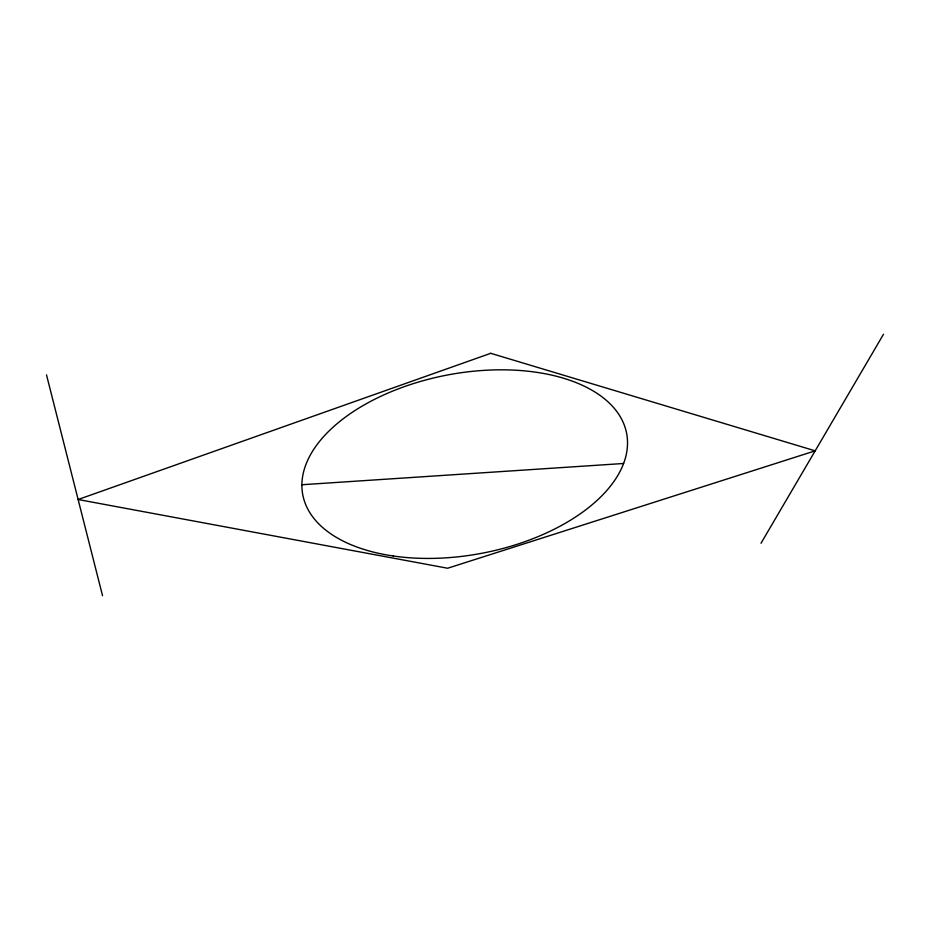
<?xml version="1.0" encoding="UTF-8"?>
<svg xmlns="http://www.w3.org/2000/svg" width="930" height="930" viewBox="0 0 930 930"><rect width="100%" height="100%" fill="white"/><g stroke="black" fill="none" stroke-linecap="round" stroke-linejoin="round"><path stroke-width="1.4" d="M761.007 543.26L883.5 334.265M301.901 484.739L623.6 463.489M46.5 374.86L102.544 595.735M490.726 353.307L78.132 499.515L447.621 568.242L815.18 450.841L490.726 353.307M393.111 555.977A164.808 90.78 -10.7 0 0 627.146 436.705A164.808 90.78 -10.7 0 0 373.872 399.691A164.808 90.78 -10.7 0 0 393.111 555.977"/></g></svg>
